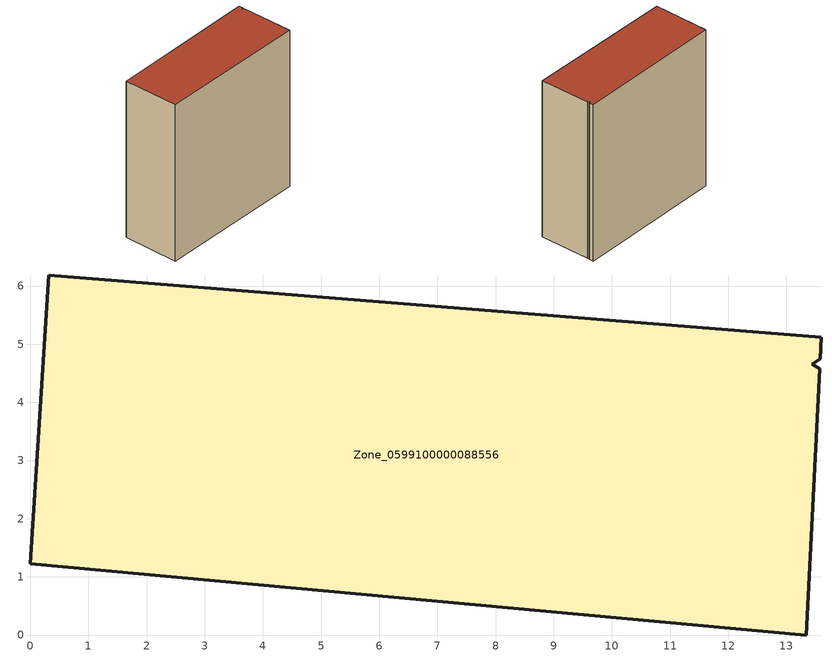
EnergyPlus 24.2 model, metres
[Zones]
Zone_0599100000088556
 floor ground (C_G): 0,1.23 0.32,6.19 13.6,5.12 13.58,4.75 13.44,4.65 13.57,4.58 13.34,0 z1.05
 wall outside (C_F): 13.58,4.75 13.6,5.12 0.32,6.19 0,1.23 13.34,0 13.57,4.58 13.44,4.65 13.58,4.75 z1.05:15.95
 roof outside (C_R): 13.34,0 13.57,4.58 13.44,4.65 13.58,4.75 13.6,5.12 0.32,6.19 0,1.23 z15.95
[BUILDING]
Pand.0599100000088556: North Axis=0; Terrain=City; Loads Convergence Tolerance Value=0.04; Temperature Convergence Tolerance Value=0.4; Solar Distribution=FullExterior; Maximum Number of Warmup Days=25; Minimum Number of Warmup Days=1
[Site:Location]
Rotterdam.The.Hague.AP_ZH_NLD Design_Conditions: Latitude=51.96; Longitude=4.45; Time Zone=1; Elevation=-4.5
[SITE:GROUNDTEMPERATURE:BUILDINGSURFACE]
18, 18, 18, 18, 18, 18, 18, 18, 18, 18, 18, 18
[MATERIAL] Thermal Absorptance=0.9; Solar Absorptance=0.7; Visible Absorptance=0.7
Name | Roughness | Thickness | Conductivity | Density | Specific Heat
G.TI.1946 | MediumSmooth | 0.15 | 1 | 540 | 1210
F.TI.1946 | Rough | 0.3 | 0.857143 | 1920 | 840
R.TI.1946 | MediumRough | 0.2 | 0.1 | 1500 | 1000
[CONSTRUCTION]
C_G: G.TI.1946
C_F: F.TI.1946
C_R: R.TI.1946
[ZONE]
Zone_0599100000088556: Type=1; Multiplier=1; Ceiling Height=Autocalculate; Volume=Autocalculate; Floor Area=autocalculate; Part of Total Floor Area=Yes
[ZONEINFILTRATION:DESIGNFLOWRATE]
Infil_Zone_0599100000088556: Zone or ZoneList or Space or SpaceList=Zone_0599100000088556; Schedule=AlwaysOn; Design Flow Rate Calculation Method=Flow/Area; Flow Rate per Floor Area=0.003; Constant Term Coefficient=1; Temperature Term Coefficient=0; Velocity Term Coefficient=0; Velocity Squared Term Coefficient=0
[HVACTEMPLATE:ZONE:IDEALLOADSAIRSYSTEM]
Zone_0599100000088556: Maximum Heating Supply Air Temperature=50; Minimum Cooling Supply Air Temperature=13; Maximum Heating Supply Air Humidity Ratio=0.0156; Minimum Cooling Supply Air Humidity Ratio=0.0077; Heating Limit=NoLimit; Cooling Limit=NoLimit; Dehumidification Control Type=ConstantSensibleHeatRatio; Cooling Sensible Heat Ratio=0.7; Dehumidification Setpoint=60; Humidification Control Type=None; Humidification Setpoint=30; Outdoor Air Method=None; Outdoor Air Flow Rate per Person=0.00944; Outdoor Air Flow Rate per Zone Floor Area=0; Outdoor Air Flow Rate per Zone=0; Demand Controlled Ventilation Type=None; Outdoor Air Economizer Type=NoEconomizer; Heat Recovery Type=None; Sensible Heat Recovery Effectiveness=0.7; Latent Heat Recovery Effectiveness=0.65
[ZONECONTROL:THERMOSTAT]
ThermostatControl_Zone_0599100000088556: Zone or ZoneList=Zone_0599100000088556; Control Type Schedule=DualSetpointControlType; Control 1=Thermostat_Zone_0599100000088556; Temperature Difference Between Cutout And Setpoint=0
[THERMOSTATSETPOINT:DUALSETPOINT]
Thermostat_Zone_0599100000088556: Heating Setpoint Temperature Schedule=HeatingSetpoint_Zone_0599100000088556; Cooling Setpoint Temperature Schedule=CoolingSetpoint_Zone_0599100000088556
[SCHEDULE:COMPACT]
HeatingSetpoint_Zone_0599100000088556: Through: 12/31, For: AllDays, Until: 24:00, 21
CoolingSetpoint_Zone_0599100000088556: Through: 12/31, For: AllDays, Until: 24:00, 24
DualSetpointControlType: Through: 12/31, For: AllDays, Until: 24:00, 4
AlwaysOn: Through: 12/31, For: AllDays, Until: 24:00, 1
